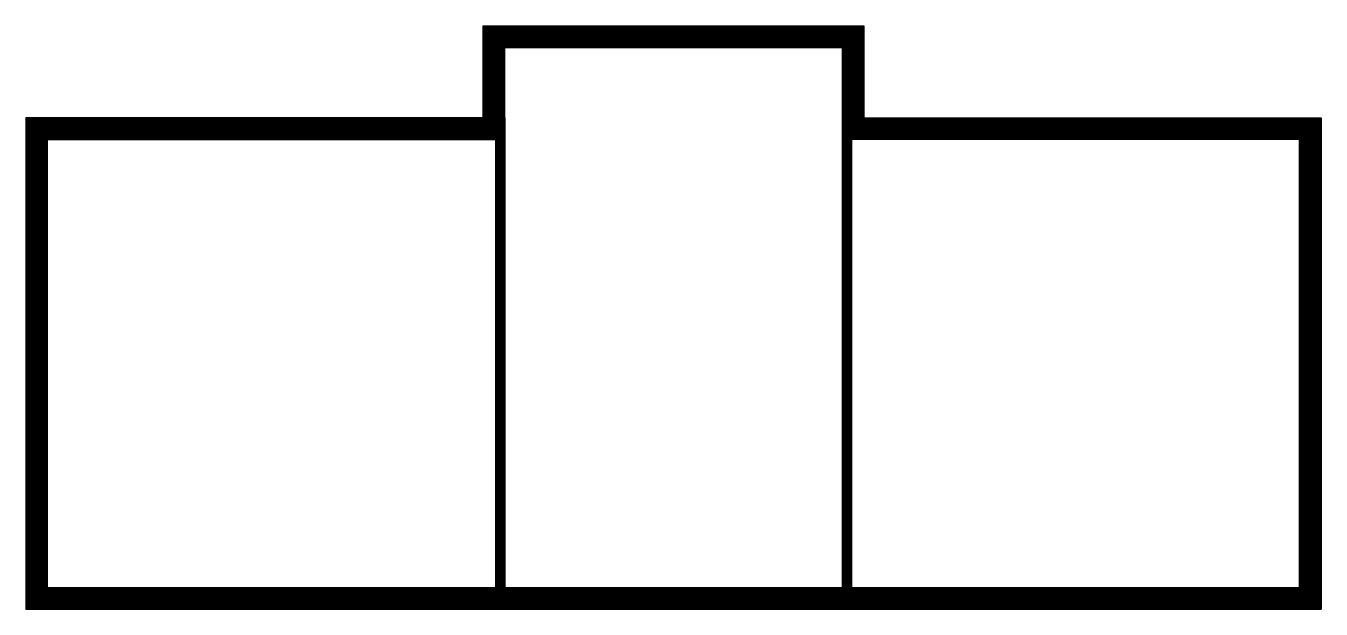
# Model space of a CAD drawing. Header units: millimetres. Extents: x 28 to 239, y 14 to 109.
import ezdxf

# ---------------------------------------------------------------- set-up
doc = ezdxf.new("R2010")
doc.units = ezdxf.units.MM
doc.layers.get('0').update_dxf_attribs({"lineweight": 25, "true_color": 0xffffff})

msp = doc.modelspace()

# ---------------------------------------------------------------- hatches: boundary and pattern name
h = msp.add_hatch()
h.set_pattern_fill('ANSI31', color=256, scale=0.5, style=0)
h.set_pattern_definition([(45, (0, 0), (-0.08838835, 0.08838835), [])])
h.paths.add_polyline_path([(102.4, 94.47), (27.9, 94.47), (27.9, 14.47), (238.9, 14.47), (238.9, 94.47), (164.4, 94.47), (164.4, 109.47), (102.4, 109.47)])
h.paths.add_polyline_path([(105.9, 17.97), (160.9, 17.97), (160.9, 65.97), (160.9, 105.97), (105.9, 105.97), (105.9, 94.47)])
h.paths.add_polyline_path([(235.4, 17.97), (235.4, 90.97), (162.4, 90.97), (162.4, 17.97)])
h.paths.add_polyline_path([(104.4, 90.97), (104.4, 17.97), (31.4, 17.97), (31.4, 90.97)])

# ---------------------------------------------------------------- linework, layer by layer
for p, q in [((102.4, 94.47), (102.4, 109.47)), ((102.4, 109.47), (164.4, 109.47)), ((164.4, 109.47), (164.4, 94.47)), ((105.9, 94.47), (105.9, 105.97)), ((105.9, 105.97), (160.9, 105.97)), ((160.9, 105.97), (160.9, 65.97)), ((102.4, 94.47), (27.9, 94.47)), ((27.9, 94.47), (27.9, 14.47)), ((105.9, 94.47), (105.9, 17.97)), ((164.4, 94.47), (238.9, 94.47)), ((238.9, 94.47), (238.9, 14.47)), ((31.4, 17.97), (31.4, 90.97)), ((31.4, 90.97), (104.4, 90.97)), ((104.4, 90.97), (104.4, 17.97)), ((235.4, 90.97), (162.4, 90.97)), ((162.4, 90.97), (162.4, 17.97)), ((235.4, 17.97), (235.4, 90.97)), ((160.9, 65.97), (160.9, 17.97)), ((31.4, 17.97), (104.4, 17.97)), ((105.9, 17.97), (160.9, 17.97)), ((162.4, 17.97), (235.4, 17.97)), ((27.9, 14.47), (238.9, 14.47))]:
    msp.add_line(p, q)

doc.saveas('drawing.dxf')
